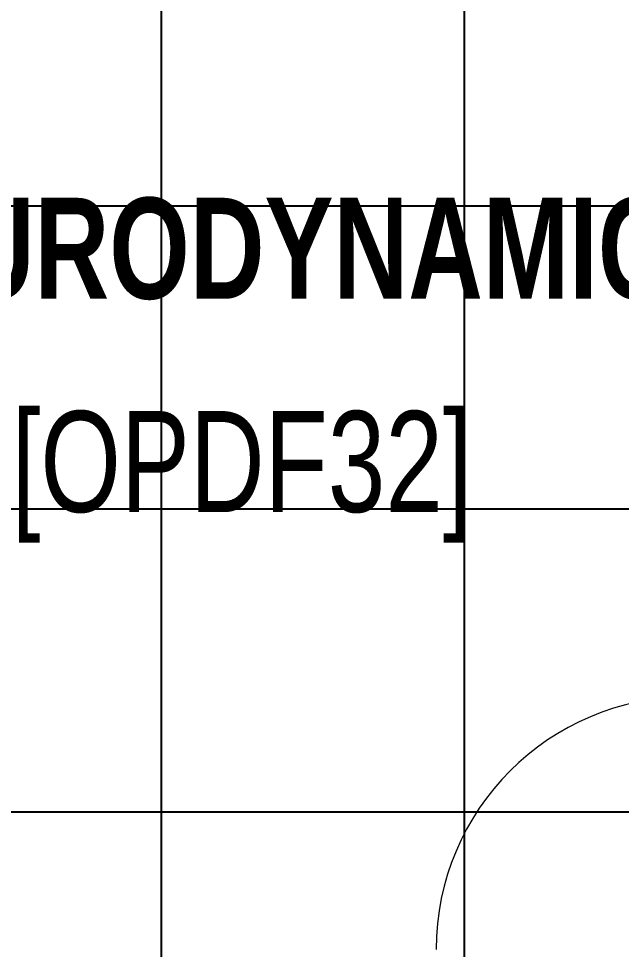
# Model space of a CAD drawing. Extents: x -560814 to 57327, y -29287 to 19916.
# Drawn here: x 36123 to 37317, y -11303 to -9460 of the extents above; entities that cross this region are included whole.
import ezdxf

# ---------------------------------------------------------------- set-up
doc = ezdxf.new("R2010")
doc.units = 0
doc.header["$LTSCALE"] = 0.25
doc.linetypes.add('DASHDOT', pattern=[25.4, 12.7, -6.35, 0, -6.35])
for name, color, linetype, lineweight in [('01-First Floor$0$72_EGR_BASE_TEXT', 252, 'Continuous', 5), ('01-First Floor$0$LOADING', 253, 'Continuous', 5), ('E-LITE-CLNG-CNDT', 6, 'DASHDOT', 35)]:
    doc.layers.add(name, color=color, linetype=linetype, lineweight=lineweight)
doc.layers.add('01-First Floor$0$FALSE CEILING', color=251, linetype='Continuous')
doc.styles.add('01-First Floor$0$X3G_ENTITY_9EC9', font='swisscl.ttf', dxfattribs={"height": 0.2})
doc.styles.add('01-First Floor$0$X3G_ENTITY_9F38', font='swisscl.ttf', dxfattribs={"height": 0.2})

# ---------------------------------------------------------------- blocks, each defined once
blk = doc.blocks.new('01-First Floor')
at = {"layer": '01-First Floor$0$FALSE CEILING', "linetype": 'Continuous'}
for p, q in [((36406, -12830), (36406, -8830)), ((37006, -12830), (37006, -8830)), ((34976, -9830), (38476, -9830)), ((34976, -10430), (38476, -10430)), ((34976, -11030), (38476, -11030))]:
    blk.add_line(p, q, dxfattribs=at)
at = {"layer": '01-First Floor$0$LOADING', "extrusion": (-2.24007e-05, -9.13278e-07, 1)}
blk.add_arc((37449.9, -11302.6, -0.9), 500, 90, 180, dxfattribs=at)
at = {"layer": '01-First Floor$0$72_EGR_BASE_TEXT', "char_height": 200, "attachment_point": 2}
for s, insert, style in [('{\\fSwis721 LtCn BT|b1|i0|c0|p34;URODYNAMICS}', (36780.6, -9814.3, 0), '01-First Floor$0$X3G_ENTITY_9EC9'), ('[OPDF32]', (36564.5, -10236.6, 0), '01-First Floor$0$X3G_ENTITY_9F38')]:
    blk.add_mtext(s, dxfattribs=dict(at, insert=insert, style=style))

msp = doc.modelspace()

# ---------------------------------------------------------------- block references
at = {"layer": 'E-LITE-CLNG-CNDT'}
msp.add_blockref('01-First Floor', (0, 0), dxfattribs=at)

doc.saveas('drawing.dxf')
